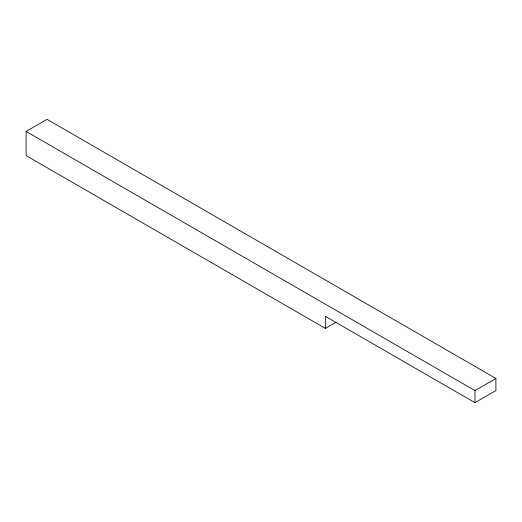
<?xml version="1.0" encoding="UTF-8"?>
<svg xmlns="http://www.w3.org/2000/svg" width="522" height="522" viewBox="0 0 522 522"><rect width="100%" height="100%" fill="white"/><g stroke="black" fill="none" stroke-linecap="round" stroke-linejoin="round"><path stroke-width="0.78" d="M325.337 328.377L26.1 155.615L26.1 131.427L47.045 119.336L495.9 378.476L495.9 390.573L474.955 402.664L325.337 316.286L325.337 328.377L335.809 322.328M26.1 131.427L474.955 390.573L495.9 378.476M474.955 390.573L474.955 402.664"/></g></svg>
